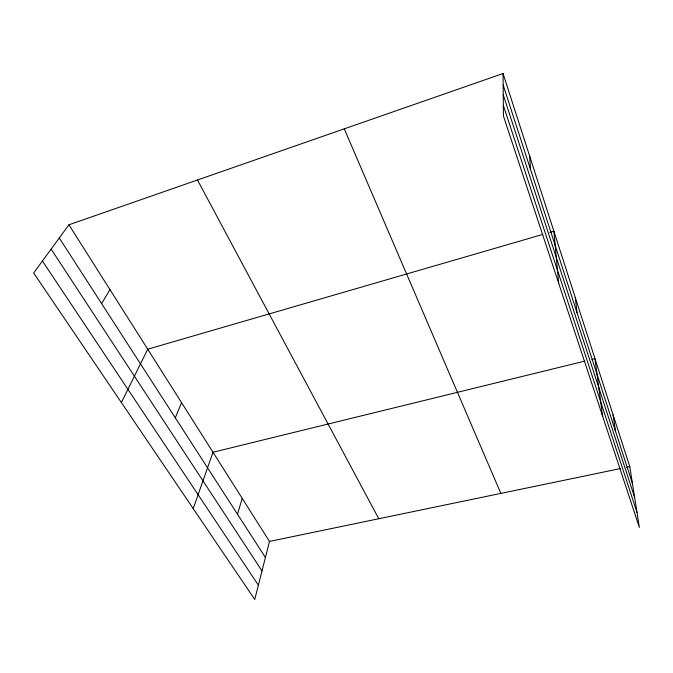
<?xml version="1.0" encoding="UTF-8"?>
<svg xmlns="http://www.w3.org/2000/svg" width="673" height="673" viewBox="0 0 673 673"><rect width="100%" height="100%" fill="white"/><g stroke="black" fill="none" stroke-linecap="round" stroke-linejoin="round"><path stroke-width="1.01" d="M68.915 224.799L269.486 541.429L254.747 599.475L33.65 272.986L68.915 224.799L503.042 73.525L629.785 466.641L639.35 527.396L503.429 116.008L503.042 73.525M237.502 514.239L242.23 498.39M193.218 508.611L212.996 452.248L584.761 361.123M175.291 417.815L181.584 402.656M121.392 402.555L147.715 349.203L542.808 234.414M101.606 303.607L109.96 289.592M549.849 232.362L553.879 231.192L558.674 283.207M591.904 359.374L594.957 358.625L602.604 416.166M269.486 541.429L620.523 468.559M626.698 467.281L629.785 466.641M42.433 260.989L258.373 585.207M51.131 249.094L261.99 570.94M59.274 237.981L265.406 557.496M197.475 180.002L378.773 518.74M344.273 128.854L500.855 493.402M503.328 105.325L636.986 512.363M503.236 94.8L634.622 497.397M503.152 85.025L632.418 483.357M613.061 414.77L615.45 431.073M575.297 297.651L577.039 312.718M529.693 156.186L530.459 169.184"/></g></svg>
